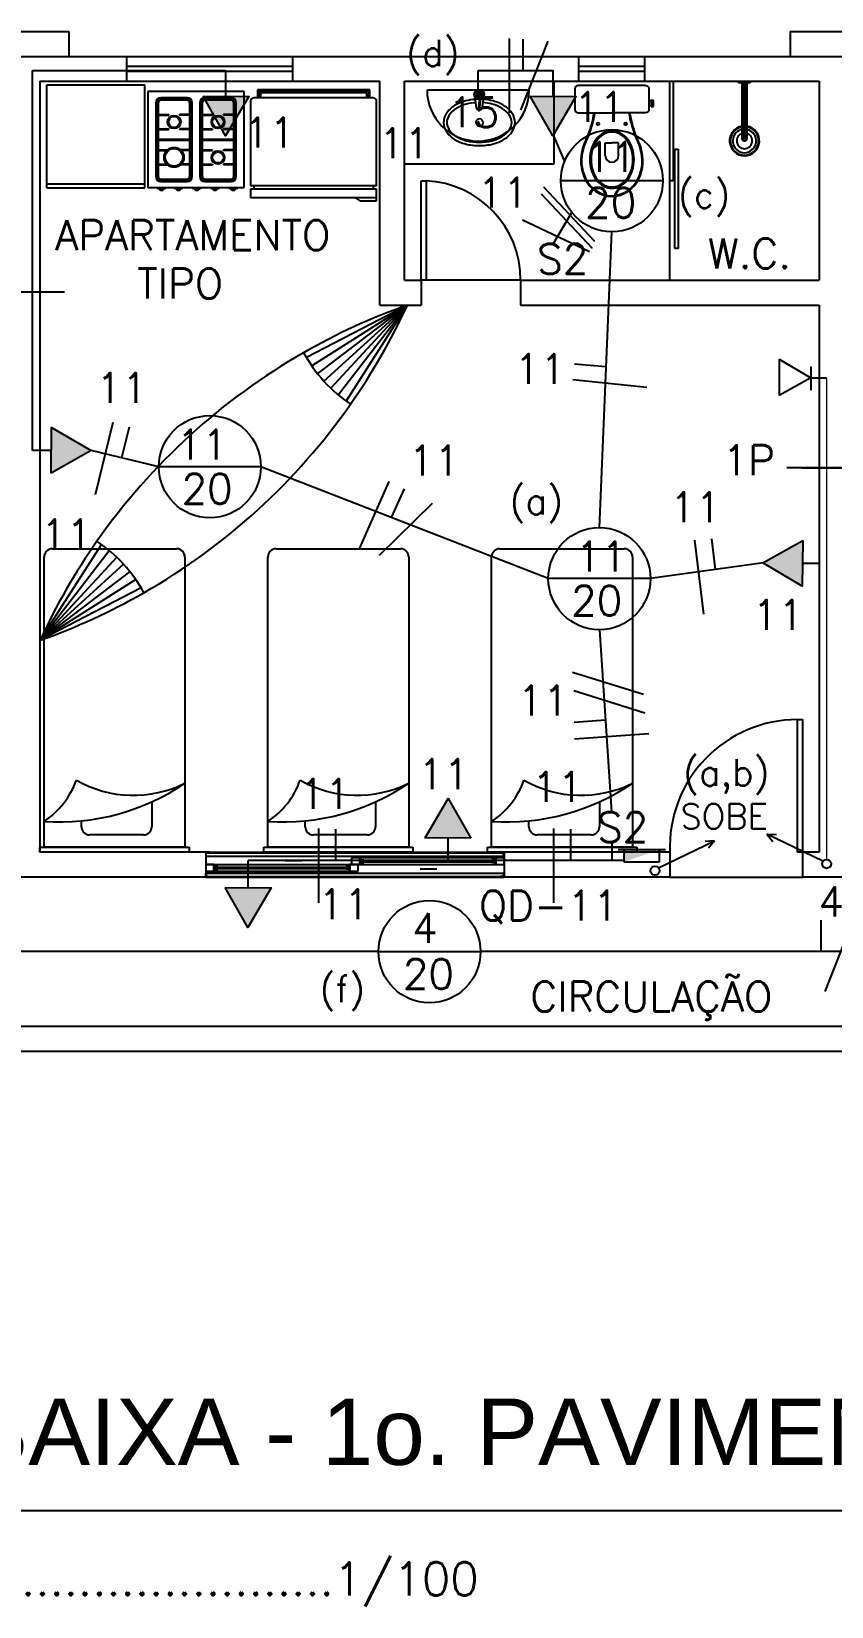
# Model space of a CAD drawing. Extents: x 1.6 to 100.8, y -3.3 to 55.9.
# Drawn here: x 44.71 to 49.53, y 25.5 to 35 of the extents above; entities that cross this region are included whole.
import ezdxf

# ---------------------------------------------------------------- set-up
doc = ezdxf.new("R2010")
doc.units = 0
doc.header["$MEASUREMENT"] = 0
doc.linetypes.add('HIDDEN', pattern=[0.375, 0.25, -0.125])
doc.layers.get('0').update_dxf_attribs({"linetype": 'CONTINUOUS'})
for name, color, linetype in [('2-MATERIAIS', 2, 'CONTINUOUS'), ('FIACAO', 6, 'CONTINUOUS'), ('QUADROS', 30, 'CONTINUOUS'), ('Texto', 2, 'CONTINUOUS'), ('Tub_Eletr_parede', 3, 'CONTINUOUS'), ('Tub_Tel_piso', 230, 'HIDDEN')]:
    doc.layers.add(name, color=color, linetype=linetype)
doc.styles.add('ARIAL', font='arial.ttf')
doc.styles.add('ROMANS', font='romans.shx')
doc.styles.add('TXT_TEXTO', font='ROMANS.shx')

# ---------------------------------------------------------------- blocks, each defined once
blk = doc.blocks.new('QF')
at = {"layer": 'QUADROS'}
for p, q in [((-0.05, -0.15), (-0.05, 0.15)), ((-0.05, 0.15), (0.05, 0.15)), ((0.05, 0.2), (0.05, -0.2)), ((0.05, -0.15), (-0.05, -0.15))]:
    blk.add_line(p, q, dxfattribs=at)
blk.add_solid([(-0.05, -0.15), (0.05, 0.15), (0.05, -0.15)], dxfattribs=at)

msp = doc.modelspace()

# ---------------------------------------------------------------- linework, layer by layer
at = {"color": 8}
for p, q in [((44.4331, 35.0042), (44.9331, 35.0042)), ((44.9331, 35.0042), (44.9331, 34.8542)), ((49.2831, 35.0042), (49.7831, 35.0042)), ((49.2831, 35.0042), (49.2831, 34.8542)), ((44.0831, 34.8542), (45.2831, 34.8542)), ((45.2831, 34.8542), (46.2831, 34.8542)), ((45.2831, 34.7042), (45.2831, 34.8542)), ((45.2831, 34.7942), (46.2831, 34.7942)), ((46.2831, 34.8542), (48.0081, 34.8542)), ((46.2831, 34.7042), (46.2831, 34.8542)), ((48.0081, 34.8542), (48.4081, 34.8542)), ((48.0081, 34.7042), (48.0081, 34.8542)), ((48.0081, 34.7942), (48.4081, 34.7942)), ((48.4081, 34.8542), (50.6581, 34.8542)), ((48.4081, 34.7042), (48.4081, 34.8542)), ((44.7581, 34.7042), (44.7581, 30.0542)), ((44.7581, 34.7042), (45.2831, 34.7042)), ((44.8002, 34.0622), (44.8002, 34.6834)), ((44.8002, 34.6834), (45.3902, 34.6834)), ((45.2831, 34.7642), (46.2831, 34.7642)), ((45.2831, 34.7042), (46.2831, 34.7042)), ((45.3902, 34.0622), (45.3902, 34.6834)), ((46.2831, 34.7042), (46.8081, 34.7042)), ((46.8081, 33.3542), (46.8081, 34.7042)), ((46.9581, 34.7042), (48.0081, 34.7042)), ((46.9581, 33.5042), (46.9581, 34.7042)), ((46.9581, 34.2042), (46.9581, 34.7042)), ((46.9581, 34.7042), (47.8581, 34.7042)), ((47.8581, 34.7042), (47.8581, 34.2042)), ((47.9966, 34.6766), (47.9908, 34.6723)), ((48.0044, 34.678), (47.9966, 34.6766)), ((48.4118, 34.678), (48.0044, 34.678)), ((48.0044, 34.678), (48.0044, 34.678)), ((48.0081, 34.7642), (48.4081, 34.7642)), ((48.0081, 34.7042), (48.4081, 34.7042)), ((48.4081, 34.7042), (49.4581, 34.7042)), ((48.4118, 34.678), (48.4118, 34.678)), ((48.4118, 34.678), (48.4196, 34.6766)), ((48.4196, 34.6766), (48.4261, 34.6723)), ((48.5581, 33.5042), (48.5581, 34.7042)), ((48.5581, 34.1042), (48.5581, 34.7042)), ((48.5581, 34.7042), (48.5781, 34.7042)), ((48.5781, 34.7042), (48.5781, 34.1042)), ((48.9731, 34.6942), (48.9731, 34.7042)), ((48.9731, 34.7042), (49.0431, 34.7042)), ((49.0431, 34.6942), (48.9731, 34.6942)), ((48.9745, 34.6942), (48.9745, 34.7042)), ((48.9771, 34.6942), (48.9771, 34.7042)), ((48.9815, 34.6942), (48.9815, 34.7042)), ((48.9885, 34.6942), (48.9885, 34.7042)), ((48.9931, 34.6942), (48.9931, 34.3592)), ((48.9938, 34.6942), (48.9938, 34.3545)), ((48.9954, 34.6942), (48.9954, 34.3512)), ((48.9985, 34.6942), (48.9985, 34.3476)), ((48.9995, 34.6942), (48.9995, 34.7042)), ((49.0037, 34.6942), (49.0037, 34.3448)), ((49.0125, 34.6942), (49.0125, 34.3448)), ((49.0167, 34.6942), (49.0167, 34.7042)), ((49.0177, 34.6942), (49.0177, 34.3476)), ((49.0208, 34.6942), (49.0208, 34.3512)), ((49.0224, 34.6942), (49.0224, 34.3545)), ((49.0231, 34.6942), (49.0231, 34.3592)), ((49.0277, 34.6942), (49.0277, 34.7042)), ((49.0347, 34.6942), (49.0347, 34.7042)), ((49.0391, 34.6942), (49.0391, 34.7042)), ((49.0417, 34.6942), (49.0417, 34.7042)), ((49.0431, 34.7042), (49.0431, 34.6942)), ((49.4581, 34.7042), (49.4581, 33.5042)), ((45.4098, 34.6424, 0.4), (45.4098, 34.0624, 0.4)), ((45.9898, 34.6424, 0.4), (45.4098, 34.6424, 0.4)), ((45.6473, 34.6042, 0.4), (45.4873, 34.6042, 0.4)), ((45.6473, 34.5942, 0.4), (45.4873, 34.5942, 0.4)), ((45.6473, 34.5892, 0.4), (45.4873, 34.5892, 0.4)), ((45.9123, 34.6042, 0.4), (45.7523, 34.6042, 0.4)), ((45.9123, 34.5942, 0.4), (45.7523, 34.5942, 0.4)), ((45.9123, 34.5892, 0.4), (45.7523, 34.5892, 0.4)), ((45.9898, 34.0624, 0.4), (45.9898, 34.6424, 0.4)), ((46.0293, 34.5835), (46.0293, 34.0735)), ((46.7693, 34.6035), (46.0493, 34.6035)), ((46.7482, 34.6524, -0.1), (46.0704, 34.6524, -0.1)), ((46.0704, 34.6524, -0.1), (46.0704, 34.6035, -0.1)), ((46.7393, 34.6435, -0.1), (46.0793, 34.6435, -0.1)), ((46.0793, 34.6435, -0.1), (46.0793, 34.6035, -0.1)), ((46.7292, 34.6334, -0.1), (46.0894, 34.6334, -0.1)), ((46.0894, 34.6334, -0.1), (46.0894, 34.6035, -0.1)), ((46.7292, 34.6035, -0.1), (46.7292, 34.6334, -0.1)), ((46.7393, 34.6035, -0.1), (46.7393, 34.6435, -0.1)), ((46.7482, 34.6035, -0.1), (46.7482, 34.6524, -0.1)), ((46.7893, 34.0735), (46.7893, 34.5835)), ((47.3924, 34.5416), (47.384, 34.6062)), ((47.4334, 34.6081), (47.4237, 34.5415)), ((47.9865, 34.6658), (47.9851, 34.658)), ((47.9851, 34.658), (47.9851, 34.5341)), ((47.9908, 34.6723), (47.9865, 34.6658)), ((48.4261, 34.6723), (48.4304, 34.6658)), ((48.4304, 34.6658), (48.4318, 34.658)), ((48.4318, 34.658), (48.4318, 34.5341)), ((48.4447, 34.5857), (48.4318, 34.5857)), ((48.4597, 34.5885), (48.4447, 34.5885)), ((48.4447, 34.5885), (48.4447, 34.5857)), ((48.4447, 34.5857), (48.4447, 34.5556)), ((48.4597, 34.5706), (48.4597, 34.5885)), ((45.4573, 34.5742, 0.4), (45.4573, 34.1292, 0.4)), ((45.4673, 34.5742, 0.4), (45.4673, 34.1292, 0.4)), ((45.4723, 34.5742, 0.4), (45.4723, 34.1292, 0.4)), ((45.4723, 34.5042, 0.4), (45.535, 34.5042, 0.4)), ((45.4723, 34.4992, 0.4), (45.535, 34.4992, 0.4)), ((45.535, 34.4992, 0.4), (45.535, 34.5042, 0.4)), ((45.5997, 34.4992, 0.4), (45.5997, 34.5042, 0.4)), ((45.6623, 34.5042, 0.4), (45.5997, 34.5042, 0.4)), ((45.6623, 34.4992, 0.4), (45.5997, 34.4992, 0.4)), ((45.6623, 34.1292, 0.4), (45.6623, 34.5742, 0.4)), ((45.6673, 34.1292, 0.4), (45.6673, 34.5742, 0.4)), ((45.6773, 34.1292, 0.4), (45.6773, 34.5742, 0.4)), ((45.7223, 34.5742, 0.4), (45.7223, 34.1292, 0.4)), ((45.7323, 34.5742, 0.4), (45.7323, 34.1292, 0.4)), ((45.7373, 34.5742, 0.4), (45.7373, 34.1292, 0.4)), ((45.7373, 34.5042, 0.4), (45.8, 34.5042, 0.4)), ((45.7373, 34.4992, 0.4), (45.8, 34.4992, 0.4)), ((45.8, 34.4992, 0.4), (45.8, 34.5042, 0.4)), ((45.8647, 34.4992, 0.4), (45.8647, 34.5042, 0.4)), ((45.9273, 34.5042, 0.4), (45.8647, 34.5042, 0.4)), ((45.9273, 34.4992, 0.4), (45.8647, 34.4992, 0.4)), ((45.9273, 34.1292, 0.4), (45.9273, 34.5742, 0.4)), ((45.9323, 34.1292, 0.4), (45.9323, 34.5742, 0.4)), ((45.9423, 34.1292, 0.4), (45.9423, 34.5742, 0.4)), ((47.4158, 34.5342), (47.4004, 34.5342)), ((47.9851, 34.5341), (47.9851, 34.5341)), ((47.9851, 34.5341), (47.9865, 34.5263)), ((47.9865, 34.5263), (47.9908, 34.5198)), ((47.9908, 34.5198), (47.9966, 34.5155)), ((47.9966, 34.5155), (48.0044, 34.5141)), ((48.0044, 34.5141), (48.2085, 34.5141)), ((48.1061, 34.5134), (48.1063, 34.5141)), ((48.1061, 34.5134), (48.1061, 34.5134)), ((48.4118, 34.5141), (48.2085, 34.5141)), ((48.3108, 34.5134), (48.3106, 34.5141)), ((48.3108, 34.5134), (48.3108, 34.5134)), ((48.4196, 34.5155), (48.4118, 34.5141)), ((48.4261, 34.5198), (48.4196, 34.5155)), ((48.4304, 34.5263), (48.4261, 34.5198)), ((48.4318, 34.5341), (48.4304, 34.5263)), ((48.4447, 34.5556), (48.4318, 34.5556)), ((48.4318, 34.5341), (48.4318, 34.5341)), ((48.4447, 34.5527), (48.4447, 34.5556)), ((48.4447, 34.5527), (48.4597, 34.5527)), ((48.4597, 34.5527), (48.4597, 34.5706)), ((45.4723, 34.4177, 0.4), (45.535, 34.4177, 0.4)), ((45.4723, 34.4127, 0.4), (45.535, 34.4127, 0.4)), ((45.535, 34.4177, 0.4), (45.535, 34.4127, 0.4)), ((45.6623, 34.4177, 0.4), (45.5997, 34.4177, 0.4)), ((45.5997, 34.4177, 0.4), (45.5997, 34.4127, 0.4)), ((45.6623, 34.4127, 0.4), (45.5997, 34.4127, 0.4)), ((45.7373, 34.4177, 0.4), (45.8, 34.4177, 0.4)), ((45.7373, 34.4127, 0.4), (45.8, 34.4127, 0.4)), ((45.8, 34.4177, 0.4), (45.8, 34.4127, 0.4)), ((45.8647, 34.4177, 0.4), (45.8647, 34.4127, 0.4)), ((45.9273, 34.4177, 0.4), (45.8647, 34.4177, 0.4)), ((45.9273, 34.4127, 0.4), (45.8647, 34.4127, 0.4)), ((45.4723, 34.3542, 0.4), (45.6623, 34.3542, 0.4)), ((45.4723, 34.3492, 0.4), (45.6623, 34.3492, 0.4)), ((45.7373, 34.3542, 0.4), (45.9273, 34.3542, 0.4)), ((45.7373, 34.3492, 0.4), (45.9273, 34.3492, 0.4)), ((48.1677, 34.2557), (48.1677, 34.333)), ((48.1677, 34.333), (48.2085, 34.333)), ((48.2485, 34.333), (48.2077, 34.333)), ((48.2485, 34.2557), (48.2485, 34.333)), ((48.5881, 33.6954), (48.5881, 34.2954)), ((48.5881, 34.2954), (48.6081, 34.2954)), ((48.6081, 34.2954), (48.6081, 33.6954)), ((45.4723, 34.2906, 0.4), (45.535, 34.2906, 0.4)), ((45.4723, 34.2856, 0.4), (45.535, 34.2856, 0.4)), ((45.4723, 34.2042, 0.4), (45.535, 34.2042, 0.4)), ((45.4723, 34.1992, 0.4), (45.535, 34.1992, 0.4)), ((45.535, 34.2856, 0.4), (45.535, 34.2906, 0.4)), ((45.535, 34.2042, 0.4), (45.535, 34.1992, 0.4)), ((45.5997, 34.2856, 0.4), (45.5997, 34.2906, 0.4)), ((45.6623, 34.2906, 0.4), (45.5997, 34.2906, 0.4)), ((45.6623, 34.2856, 0.4), (45.5997, 34.2856, 0.4)), ((45.6623, 34.2042, 0.4), (45.5997, 34.2042, 0.4)), ((45.5997, 34.2042, 0.4), (45.5997, 34.1992, 0.4)), ((45.6623, 34.1992, 0.4), (45.5997, 34.1992, 0.4)), ((45.7373, 34.2906, 0.4), (45.8, 34.2906, 0.4)), ((45.7373, 34.2856, 0.4), (45.8, 34.2856, 0.4)), ((45.7373, 34.2042, 0.4), (45.8, 34.2042, 0.4)), ((45.7373, 34.1992, 0.4), (45.8, 34.1992, 0.4)), ((45.8, 34.2856, 0.4), (45.8, 34.2906, 0.4)), ((45.8, 34.2042, 0.4), (45.8, 34.1992, 0.4)), ((45.8647, 34.2856, 0.4), (45.8647, 34.2906, 0.4)), ((45.9273, 34.2906, 0.4), (45.8647, 34.2906, 0.4)), ((45.9273, 34.2856, 0.4), (45.8647, 34.2856, 0.4)), ((45.8647, 34.2042, 0.4), (45.8647, 34.1992, 0.4)), ((45.9273, 34.2042, 0.4), (45.8647, 34.2042, 0.4)), ((45.9273, 34.1992, 0.4), (45.8647, 34.1992, 0.4)), ((47.8581, 34.2042), (46.9581, 34.2042)), ((45.4873, 34.1142, 0.4), (45.6473, 34.1142, 0.4)), ((45.4873, 34.1092, 0.4), (45.6473, 34.1092, 0.4)), ((45.7523, 34.1142, 0.4), (45.9123, 34.1142, 0.4)), ((45.7523, 34.1092, 0.4), (45.9123, 34.1092, 0.4)), ((47.0581, 33.5042), (47.0581, 34.1042)), ((47.0581, 34.1042), (47.0881, 34.1042)), ((47.0881, 34.1042), (47.0881, 33.5042)), ((48.5781, 34.1042), (48.5581, 34.1042)), ((44.8002, 34.0859), (45.3902, 34.0859)), ((44.8002, 34.0622), (45.3902, 34.0622)), ((45.4098, 34.0624, 0.4), (45.9898, 34.0624, 0.4)), ((45.4646, 34.0583, 0.4), (45.5185, 34.0583, 0.4)), ((45.475, 34.0561, 0.4), (45.484, 34.0472, 0.4)), ((45.5081, 34.0561, 0.4), (45.475, 34.0561, 0.4)), ((45.484, 34.0472, 0.4), (45.4995, 34.0472, 0.4)), ((45.4873, 34.0992, 0.4), (45.6473, 34.0992, 0.4)), ((45.4995, 34.0472, 0.4), (45.5081, 34.0561, 0.4)), ((45.5674, 34.0583, 0.4), (45.6213, 34.0583, 0.4)), ((45.5778, 34.0561, 0.4), (45.5867, 34.0472, 0.4)), ((45.6109, 34.0561, 0.4), (45.5778, 34.0561, 0.4)), ((45.5867, 34.0472, 0.4), (45.6022, 34.0472, 0.4)), ((45.6022, 34.0472, 0.4), (45.6109, 34.0561, 0.4)), ((45.6774, 34.0583, 0.4), (45.7313, 34.0583, 0.4)), ((45.6878, 34.0561, 0.4), (45.6967, 34.0472, 0.4)), ((45.7209, 34.0561, 0.4), (45.6878, 34.0561, 0.4)), ((45.6967, 34.0472, 0.4), (45.7122, 34.0472, 0.4)), ((45.7122, 34.0472, 0.4), (45.7209, 34.0561, 0.4)), ((45.7523, 34.0992, 0.4), (45.9123, 34.0992, 0.4)), ((45.7874, 34.0583, 0.4), (45.8413, 34.0583, 0.4)), ((45.7978, 34.0561, 0.4), (45.8067, 34.0472, 0.4)), ((45.8309, 34.0561, 0.4), (45.7978, 34.0561, 0.4)), ((45.8067, 34.0472, 0.4), (45.8222, 34.0472, 0.4)), ((45.8222, 34.0472, 0.4), (45.8309, 34.0561, 0.4)), ((45.8974, 34.0583, 0.4), (45.9513, 34.0583, 0.4)), ((45.9078, 34.0561, 0.4), (45.9167, 34.0472, 0.4)), ((45.9409, 34.0561, 0.4), (45.9078, 34.0561, 0.4)), ((45.9167, 34.0472, 0.4), (45.9322, 34.0472, 0.4)), ((45.9322, 34.0472, 0.4), (45.9409, 34.0561, 0.4)), ((46.7893, 34.0735), (46.0293, 34.0735)), ((46.7893, 34.0535), (46.0293, 34.0535)), ((46.0293, 34.0535), (46.0293, 34.0035)), ((46.0493, 34.0735), (46.0493, 34.0535)), ((46.7693, 34.0735), (46.7693, 34.0535)), ((46.7893, 33.9835), (46.7893, 34.0535)), ((46.0293, 34.0035), (46.7893, 34.0035)), ((46.6893, 33.9835), (46.6593, 34.0035)), ((46.6893, 33.9835), (46.7893, 33.9835)), ((48.6081, 33.6954), (48.5881, 33.6954)), ((46.9581, 33.5042), (47.0581, 33.5042)), ((47.6581, 33.5042), (47.0581, 33.5042)), ((47.0581, 33.5042), (47.0581, 33.3542)), ((47.0881, 33.5042), (47.0581, 33.5042)), ((47.6581, 33.5042), (49.4581, 33.5042)), ((47.6581, 33.5042), (47.6581, 33.3542)), ((46.9754, 33.3542), (46.3656, 33.0384)), ((46.9754, 33.3542), (46.3982, 32.9883)), ((46.4332, 32.94), (46.9754, 33.3542)), ((46.4718, 32.8947), (46.9754, 33.3542)), ((46.9754, 33.3542), (46.5137, 32.8526)), ((46.5577, 32.8124), (46.9754, 33.3542)), ((46.6049, 32.7755), (46.9754, 33.3542)), ((46.8081, 33.3542), (47.0581, 33.3542)), ((47.6581, 33.3542), (49.4581, 33.3542)), ((49.4581, 33.3542), (49.4581, 30.0542)), ((44.7591, 31.3322), (45.1293, 31.9106)), ((44.7591, 31.3322), (45.1763, 31.8735)), ((45.2212, 31.8343), (44.7591, 31.3322)), ((44.7831, 30.0842), (44.7831, 31.8342)), ((44.8331, 31.8842), (45.5831, 31.8842)), ((45.6331, 31.8342), (45.6331, 30.0842)), ((46.1331, 30.0842), (46.1331, 31.8342)), ((46.1831, 31.8842), (46.9331, 31.8842)), ((46.9831, 31.8342), (46.9831, 30.0842)), ((47.4831, 30.0842), (47.4831, 31.8342)), ((47.5331, 31.8842), (48.2831, 31.8842)), ((48.3331, 31.8342), (48.3331, 30.0842)), ((45.2627, 31.7917), (44.7591, 31.3322)), ((44.7591, 31.3322), (45.3008, 31.746)), ((45.3369, 31.6985), (44.7591, 31.3322)), ((45.3693, 31.6482), (44.7591, 31.3322)), ((49.3281, 30.0542), (49.3281, 30.8542)), ((49.3281, 30.8542), (49.3581, 30.8542)), ((49.3581, 30.8542), (49.3581, 30.0542)), ((45.4331, 30.3512), (45.4331, 30.2081)), ((46.7831, 30.3512), (46.7831, 30.2081)), ((48.1331, 30.3512), (48.1331, 30.2081)), ((45.0083, 30.2081), (45.0083, 30.2435)), ((46.3583, 30.2081), (46.3583, 30.2435)), ((47.7083, 30.2081), (47.7083, 30.2435)), ((45.3831, 30.1581), (45.0583, 30.1581)), ((46.7331, 30.1581), (46.4083, 30.1581)), ((48.0831, 30.1581), (47.7583, 30.1581)), ((44.7581, 30.0542), (44.7581, 30.0842)), ((44.7581, 30.0842), (45.6581, 30.0842)), ((45.7581, 30.0542), (44.7581, 30.0542)), ((45.6581, 30.0542), (44.7581, 30.0542)), ((45.6331, 30.0842), (44.7831, 30.0842)), ((45.6581, 30.0842), (45.6581, 30.0542)), ((45.7581, 30.0542), (45.7581, 29.9042)), ((45.7581, 30.0542), (47.5551, 30.0542)), ((45.7811, 30.0542), (45.7581, 30.0542)), ((45.7581, 30.0542), (45.7581, 30.0312)), ((45.7581, 30.0312), (45.7611, 30.0312)), ((45.7611, 30.0512), (47.5551, 30.0512)), ((45.7611, 30.0312), (45.7611, 30.0512)), ((45.7611, 30.0512), (45.7811, 30.0512)), ((45.7611, 30.0312), (47.5551, 30.0312)), ((45.7811, 30.0512), (45.7811, 30.0542)), ((46.1081, 30.0542), (46.1081, 30.0842)), ((46.1081, 30.0842), (47.0081, 30.0842)), ((47.0081, 30.0542), (46.1081, 30.0542)), ((46.9831, 30.0842), (46.1331, 30.0842)), ((47.5581, 30.0192), (46.6381, 30.0192)), ((46.6881, 30.0192), (46.6381, 30.0192)), ((46.6381, 30.0192), (46.6381, 29.9792)), ((46.6881, 30.0192), (46.6911, 30.0192)), ((46.6881, 30.0042), (46.6881, 30.0192)), ((46.6881, 29.9792), (46.6881, 30.0192)), ((46.6911, 30.0192), (46.6911, 30.0072)), ((47.0081, 30.0842), (47.0081, 30.0542)), ((47.4581, 30.0542), (47.4581, 30.0842)), ((47.4581, 30.0842), (48.3581, 30.0842)), ((48.3581, 30.0542), (47.4581, 30.0542)), ((48.3331, 30.0842), (47.4831, 30.0842)), ((47.5081, 30.0192), (47.5051, 30.0192)), ((47.5051, 30.0192), (47.5051, 30.0072)), ((47.5081, 30.0042), (47.5081, 30.0192)), ((47.5581, 30.0192), (47.5081, 30.0192)), ((47.5081, 30.0192), (47.5081, 29.9792)), ((47.5351, 30.0512), (47.5351, 30.0542)), ((47.5351, 30.0542), (47.5581, 30.0542)), ((47.5551, 30.0512), (47.5351, 30.0512)), ((47.5551, 30.0312), (47.5551, 30.0512)), ((47.5581, 30.0312), (47.5551, 30.0312)), ((48.5581, 30.0542), (47.5581, 30.0542)), ((47.5581, 30.0542), (47.5581, 29.9042)), ((47.5581, 30.0542), (47.5581, 30.0312)), ((47.5581, 29.9792), (47.5581, 30.0192)), ((48.3581, 30.0842), (48.3581, 30.0542)), ((48.5581, 30.0542), (48.5581, 29.9042)), ((49.3581, 30.0542), (49.3281, 30.0542)), ((49.4581, 30.0542), (49.3581, 30.0542)), ((49.4581, 30.0542), (49.3581, 30.0542)), ((49.3581, 30.0542), (49.3581, 29.9042)), ((45.7581, 29.9792), (47.5581, 29.9792)), ((45.8081, 29.9792), (45.7581, 29.9792)), ((45.7581, 29.9792), (45.7581, 29.9392)), ((45.7581, 29.9392), (46.6781, 29.9392)), ((45.7581, 29.9392), (45.8081, 29.9392)), ((45.7581, 29.9272), (45.7611, 29.9272)), ((45.7581, 29.9042), (45.7581, 29.9272)), ((45.7611, 29.9272), (47.5551, 29.9272)), ((45.7611, 29.9272), (45.7611, 29.9072)), ((45.8081, 29.9792), (45.8111, 29.9792)), ((45.8081, 29.9642), (45.8081, 29.9792)), ((45.8081, 29.9392), (45.8081, 29.9792)), ((45.8081, 29.9542), (45.8081, 29.9642)), ((45.8081, 29.9642), (46.6281, 29.9642)), ((45.8311, 29.9642), (45.8081, 29.9642)), ((46.6281, 29.9542), (45.8081, 29.9542)), ((45.8311, 29.9542), (45.8081, 29.9542)), ((45.8081, 29.9542), (45.8081, 29.9392)), ((45.8081, 29.9392), (45.8111, 29.9392)), ((45.8111, 29.9792), (45.8111, 29.9672)), ((45.8111, 29.9672), (45.8311, 29.9672)), ((45.8111, 29.9392), (45.8111, 29.9512)), ((45.8111, 29.9512), (45.8311, 29.9512)), ((45.8311, 29.9672), (45.8311, 29.9642)), ((45.8311, 29.9512), (45.8311, 29.9542)), ((46.2385, 30.005), (46.2885, 30.005)), ((46.2885, 30.005), (46.3385, 30.005)), ((46.6251, 29.9672), (46.6051, 29.9672)), ((46.6051, 29.9672), (46.6051, 29.9642)), ((46.6051, 29.9642), (46.6281, 29.9642)), ((46.6051, 29.9512), (46.6051, 29.9542)), ((46.6051, 29.9542), (46.6281, 29.9542)), ((46.6251, 29.9512), (46.6051, 29.9512)), ((46.6281, 29.9792), (46.6251, 29.9792)), ((46.6251, 29.9792), (46.6251, 29.9672)), ((46.6251, 29.9392), (46.6251, 29.9512)), ((46.6281, 29.9392), (46.6251, 29.9392)), ((46.6281, 29.9642), (46.6281, 29.9792)), ((46.6781, 29.9792), (46.6281, 29.9792)), ((46.6281, 29.9792), (46.6281, 29.9392)), ((46.6281, 29.9642), (46.6281, 29.9542)), ((46.6281, 29.9542), (46.6281, 29.9392)), ((46.6281, 29.9392), (46.6781, 29.9392)), ((46.6381, 29.9792), (46.6881, 29.9792)), ((46.6781, 29.9392), (46.6781, 29.9792)), ((46.7111, 30.0042), (46.6881, 30.0042)), ((46.6881, 29.9942), (46.6881, 30.0042)), ((46.6881, 30.0042), (47.5081, 30.0042)), ((46.7111, 29.9942), (46.6881, 29.9942)), ((46.6881, 29.9942), (46.6881, 29.9792)), ((47.5081, 29.9942), (46.6881, 29.9942)), ((46.6881, 29.9792), (46.6911, 29.9792)), ((46.6911, 30.0072), (46.7111, 30.0072)), ((46.6911, 29.9792), (46.6911, 29.9912)), ((46.6911, 29.9912), (46.7111, 29.9912)), ((46.7111, 30.0072), (46.7111, 30.0042)), ((46.7111, 29.9912), (46.7111, 29.9942)), ((47.1017, 29.9523), (47.0517, 29.9523)), ((47.1517, 29.9523), (47.1017, 29.9523)), ((47.5051, 30.0072), (47.4851, 30.0072)), ((47.4851, 30.0072), (47.4851, 30.0042)), ((47.4851, 30.0042), (47.5081, 30.0042)), ((47.4851, 29.9912), (47.4851, 29.9942)), ((47.4851, 29.9942), (47.5081, 29.9942)), ((47.5051, 29.9912), (47.4851, 29.9912)), ((47.5051, 29.9792), (47.5051, 29.9912)), ((47.5081, 29.9792), (47.5051, 29.9792)), ((47.5081, 30.0042), (47.5081, 29.9942)), ((47.5081, 29.9942), (47.5081, 29.9792)), ((47.5081, 29.9792), (47.5581, 29.9792)), ((47.5581, 29.9272), (47.5551, 29.9272)), ((47.5551, 29.9272), (47.5551, 29.9072)), ((47.5581, 29.9042), (47.5581, 29.9272)), ((45.7581, 29.9042), (43.6081, 29.9042)), ((45.7811, 29.9042), (45.7581, 29.9042)), ((45.7611, 29.9072), (47.5551, 29.9072)), ((45.7611, 29.9072), (45.7811, 29.9072)), ((45.7611, 29.9042), (47.5551, 29.9042)), ((45.7811, 29.9072), (45.7811, 29.9042)), ((47.5551, 29.9072), (47.5351, 29.9072)), ((47.5351, 29.9072), (47.5351, 29.9042)), ((47.5351, 29.9042), (47.5581, 29.9042)), ((48.5581, 29.9042), (47.5581, 29.9042)), ((48.5581, 29.9042), (49.3581, 29.9042)), ((49.7081, 29.9042), (49.3581, 29.9042)), ((29.4081, 29.0042), (55.8081, 29.0042)), ((29.2581, 28.8542), (55.6581, 28.8542))]:
    msp.add_line(p, q, dxfattribs=at)
at = {"color": 21}
msp.add_line((40.9113, 26.0829), (50.6361, 26.0829), dxfattribs=at)
at = {"color": 8}
for centre, radius in [((47.4081, 34.6242), 0.03), ((47.4081, 34.6242), 0.0261), ((47.4081, 34.6242), 0.0151), ((47.4081, 34.6242), 0.00444), ((45.5673, 34.4584, 0.4), 0.04), ((45.5673, 34.4584, 0.4), 0.033), ((45.8323, 34.4584, 0.4), 0.04), ((45.8323, 34.4584, 0.4), 0.033), ((48.124, 34.4472), 0.00752), ((48.2922, 34.4472), 0.00752), ((45.5673, 34.2449, 0.4), 0.06), ((45.5673, 34.2449, 0.4), 0.053), ((45.8323, 34.2449, 0.4), 0.04), ((45.8323, 34.2449, 0.4), 0.033)]:
    msp.add_circle(centre, radius, dxfattribs=at)
for centre, radius, start, end in [((45.4873, 34.5742, 0.4), 0.03, 90, 180), ((45.4873, 34.5742, 0.4), 0.02, 90, 180), ((45.4873, 34.5742, 0.4), 0.015, 90, 180), ((45.6473, 34.5742, 0.4), 0.03, 0, 90), ((45.6473, 34.5742, 0.4), 0.02, 0, 90), ((45.6473, 34.5742, 0.4), 0.015, 0, 90), ((45.7523, 34.5742, 0.4), 0.03, 90, 180), ((45.7523, 34.5742, 0.4), 0.02, 90, 180), ((45.7523, 34.5742, 0.4), 0.015, 90, 180), ((45.9123, 34.5742, 0.4), 0.03, 0, 90), ((45.9123, 34.5742, 0.4), 0.02, 360, 90), ((45.9123, 34.5742, 0.4), 0.015, 360, 90), ((46.0493, 34.5835), 0.02, 90, 180), ((46.7693, 34.5835), 0.02, 0, 90), ((47.3836, 34.3552), 0.2372, 104.24882, 121.51159), ((47.4109, 34.2458), 0.3499, 94.15409, 104.16286), ((47.382, 34.6392), 0.0151, 270, 30), ((47.382, 34.6091), 0.0151, 330, 90), ((47.4081, 34.6543), 0.0151, 210, 330), ((47.4081, 34.5941), 0.0151, 30, 150), ((47.4342, 34.6392), 0.0151, 150, 270), ((47.4342, 34.6091), 0.0151, 90, 210), ((47.4062, 34.2468), 0.3489, 75.83067, 85.84987), ((47.4333, 34.3552), 0.2372, 58.48841, 75.75118), ((47.2886, 34.4556), 0.0957, 145.95593, 180), ((47.3458, 34.4169), 0.1648, 121.51159, 145.95593), ((47.2886, 34.4556), 0.0757, 145.95593, 180), ((47.3458, 34.4169), 0.1448, 121.51159, 145.95593), ((47.3836, 34.3552), 0.2172, 104.24882, 121.51159), ((47.4085, 34.2575), 0.318, 93.66521, 104.24882), ((47.4004, 34.5422), 0.008, 184.12746, 270.03066), ((47.4158, 34.5422), 0.008, 270.03066, 354.76882), ((47.4035, 34.2337), 0.3423, 75.93128, 85.79519), ((47.4333, 34.3552), 0.2172, 58.48841, 75.75118), ((47.4711, 34.4169), 0.1448, 34.04407, 58.48841), ((47.4711, 34.4169), 0.1648, 34.04407, 58.48841), ((47.5283, 34.4556), 0.0757, 360, 34.04407), ((47.5283, 34.4556), 0.0957, 0, 34.04407), ((47.3501, 34.6445), 0.7626, 339.69088, 350.16298), ((47.3501, 34.6445), 0.7673, 339.69088, 350.16298), ((49.0668, 34.6445), 0.7673, 189.83702, 200.30912), ((49.0668, 34.6445), 0.7626, 189.83702, 200.30912), ((47.2886, 34.4556), 0.0957, 180, 214.04407), ((47.3458, 34.4942), 0.1648, 214.04407, 238.48841), ((47.2886, 34.4556), 0.0757, 180, 214.04407), ((47.3458, 34.4942), 0.1448, 214.04407, 238.48841), ((47.4101, 34.4551), 0.0218, 40.76603, 220.76603), ((47.4101, 34.4551), 0.0218, 220.76603, 40.76603), ((47.4711, 34.4942), 0.1448, 301.51159, 325.95593), ((47.4711, 34.4942), 0.1648, 301.51159, 325.95593), ((47.5283, 34.4556), 0.0757, 325.95593, 0), ((47.5283, 34.4556), 0.0957, 325.95593, 0), ((48.2268, 34.2686), 0.142, 118.37615, 142.51776), ((48.2085, 34.3026), 0.1034, 90, 118.37615), ((48.2085, 34.3012), 0.0966, 90, 118.37615), ((48.2085, 34.3026), 0.1034, 61.62385, 90), ((48.2085, 34.3012), 0.0966, 61.62385, 90), ((48.1901, 34.2686), 0.142, 37.48224, 61.62385), ((49.0081, 34.3442), 0.09, 99.59407, 80.40593), ((49.0081, 34.3442), 0.0854, 100.80692, 79.19308), ((49.0081, 34.3442), 0.0709, 102.20911, 77.79089), ((49.0081, 34.3442), 0.0469, 108.64821, 71.35179), ((47.3836, 34.5559), 0.2372, 238.48841, 255.75118), ((47.3836, 34.5559), 0.2172, 238.48841, 255.75118), ((47.4085, 34.6536), 0.338, 255.75118, 270), ((47.4085, 34.6536), 0.318, 255.75118, 270), ((47.4085, 34.6536), 0.318, 270, 284.24882), ((47.4085, 34.6536), 0.338, 270, 284.24882), ((47.4333, 34.5559), 0.2172, 284.24882, 301.51159), ((47.4333, 34.5559), 0.2372, 284.24882, 301.51159), ((48.2759, 34.2249), 0.2549, 162.09039, 205.44583), ((48.2722, 34.2246), 0.2467, 161.86702, 205.76246), ((21.3958, 45.4166), 28.863, 337.3538, 337.51832), ((22.8339, 44.8179), 27.3099, 337.35144, 337.52574), ((48.3012, 34.232), 0.2261, 162.37842, 180), ((48.2993, 34.232), 0.2169, 162.37842, 180), ((48.2557, 34.2465), 0.1784, 142.51776, 162.37842), ((48.2547, 34.2462), 0.1702, 142.51776, 162.37842), ((48.2264, 34.2679), 0.1345, 118.37615, 142.51776), ((48.1905, 34.2679), 0.1345, 37.48224, 61.62385), ((48.1622, 34.2462), 0.1702, 17.62158, 37.48224), ((48.1612, 34.2465), 0.1784, 17.62158, 37.48224), ((48.1176, 34.232), 0.2169, 0, 17.62158), ((48.1157, 34.232), 0.2261, 360, 17.62158), ((73.583, 44.8179), 27.3099, 202.47426, 202.64856), ((75.0211, 45.4166), 28.863, 202.48168, 202.6462), ((48.1447, 34.2246), 0.2467, 334.23754, 18.13298), ((48.141, 34.2249), 0.2549, 334.55417, 17.90961), ((49.0081, 34.3638), 0.0157, 197.12694, 342.87306), ((49.0081, 34.361), 0.0151, 186.75622, 353.24378), ((49.0081, 34.3745), 0.0215, 225.64197, 314.35803), ((49.0081, 34.3592), 0.015, 180, 0), ((48.3012, 34.232), 0.2261, 180, 197.62158), ((48.2993, 34.232), 0.2169, 180, 197.62158), ((48.2081, 34.2557), 0.0404, 180, 0), ((48.1176, 34.232), 0.2169, 342.37842, 360), ((48.1157, 34.232), 0.2261, 342.37842, 0), ((45.4873, 34.1292, 0.4), 0.03, 180, 270), ((45.4873, 34.1292, 0.4), 0.02, 180, 270), ((45.4873, 34.1292, 0.4), 0.015, 180, 270), ((45.6473, 34.1292, 0.4), 0.03, 270, 0), ((45.6473, 34.1292, 0.4), 0.02, 270, 360), ((45.6473, 34.1292, 0.4), 0.015, 270, 360), ((45.7523, 34.1292, 0.4), 0.03, 180, 270), ((45.7523, 34.1292, 0.4), 0.02, 180, 270), ((45.7523, 34.1292, 0.4), 0.015, 180, 270), ((45.9123, 34.1292, 0.4), 0.015, 270, 0), ((45.9123, 34.1292, 0.4), 0.02, 270, 0), ((45.9123, 34.1292, 0.4), 0.03, 270, 0), ((47.0573, 33.5042), 0.6008, 0, 87.0624), ((48.2168, 34.1979), 0.1898, 205.76246, 267.20811), ((48.2168, 34.1979), 0.1851, 205.76246, 267.20811), ((48.2557, 34.2176), 0.1784, 197.62158, 217.48224), ((48.2547, 34.2179), 0.1702, 197.62158, 217.48224), ((48.2268, 34.1955), 0.142, 217.48224, 241.62385), ((48.2264, 34.1962), 0.1345, 217.48224, 241.62385), ((48.2002, 34.1979), 0.1851, 272.79189, 334.23754), ((48.2002, 34.1979), 0.1898, 272.79189, 334.23754), ((48.1905, 34.1962), 0.1345, 298.37615, 322.51776), ((48.1901, 34.1955), 0.142, 298.37615, 322.51776), ((48.1622, 34.2179), 0.1702, 322.51776, 342.37842), ((48.1612, 34.2176), 0.1784, 322.51776, 342.37842), ((48.2085, 34.1615), 0.1034, 241.62385, 270), ((48.2085, 34.1629), 0.0966, 241.62385, 270), ((48.2085, 34.1629), 0.0966, 270, 298.37615), ((48.2085, 34.1615), 0.1034, 270, 298.37615), ((48.2622, 29.718), 3.8571, 109.48967, 119.74162), ((43.4722, 34.9684), 3.8571, 325.00847, 335.26043), ((48.2622, 29.718), 3.8571, 119.74162, 145.00847), ((47.1263, 33.4919), 0.886, 208.649, 236.10109), ((43.4722, 34.9684), 3.8571, 299.74162, 325.00847), ((48.2622, 29.718), 3.8571, 145.00847, 155.26043), ((44.6082, 31.1945), 0.886, 28.649, 56.10109), ((44.8331, 31.8342), 0.05, 90, 180), ((45.5831, 31.8342), 0.05, 0, 90), ((46.1831, 31.8342), 0.05, 90, 180), ((46.9331, 31.8342), 0.05, 0, 90), ((47.5331, 31.8342), 0.05, 90, 180), ((48.2831, 31.8342), 0.05, 0, 90), ((43.4722, 34.9684), 3.8571, 289.48967, 299.74162), ((49.3281, 30.0836), 0.7706, 90, 182.18938), ((44.5055, 30.6579), 0.502, 303.56918, 340.32601), ((44.8729, 31.591), 1.3543, 266.19577, 304.14544), ((45.3232, 31.092), 0.6947, 240.22476, 296.49122), ((45.8555, 30.6579), 0.502, 303.56918, 340.32601), ((46.2229, 31.591), 1.3543, 266.19577, 304.14544), ((46.6732, 31.092), 0.6947, 240.22476, 296.49122), ((47.2055, 30.6579), 0.502, 303.56918, 340.32601), ((47.5729, 31.591), 1.3543, 266.19577, 304.14544), ((48.0232, 31.092), 0.6947, 240.22476, 296.49122), ((45.3831, 30.3512), 0.05, 360, 7.60287), ((46.7331, 30.3512), 0.05, 360, 7.60287), ((48.0831, 30.3512), 0.05, 360, 7.60287), ((45.0583, 30.2081), 0.05, 180, 270), ((45.3831, 30.2081), 0.05, 270, 0), ((46.4083, 30.2081), 0.05, 180, 270), ((46.7331, 30.2081), 0.05, 270, 0), ((47.7583, 30.2081), 0.05, 180, 270), ((48.0831, 30.2081), 0.05, 270, 0)]:
    msp.add_arc(centre, radius, start, end, dxfattribs=at)
at = {"layer": '2-MATERIAIS', "color": 4}
for p, q in [((45.8805, 34.6129), (45.8805, 34.7129)), ((47.8535, 34.6129), (47.8535, 34.7129)), ((44.828, 32.4779), (44.728, 32.4779)), ((49.3582, 31.7972), (49.4582, 31.7972)), ((47.2197, 30.1402), (47.2197, 30.0402)), ((46.0144, 29.8393), (46.0144, 29.9393))]:
    msp.add_line(p, q, dxfattribs=at)
at = {"layer": '2-MATERIAIS', "linetype": 'Continuous'}
for p, q in [((47.0932, 34.6517), (47.7094, 34.6517)), ((48.5162, 34.1042), (47.9, 34.1042)), ((46.0912, 32.3792), (45.475, 32.3792)), ((48.4412, 31.7042), (47.825, 31.7042)), ((46.8, 29.4542), (47.4162, 29.4542))]:
    msp.add_line(p, q, dxfattribs=at)
at = {"layer": '2-MATERIAIS', "color": 21}
for p, q in [((49.2178, 33.0278), (49.4079, 32.9161)), ((49.2178, 33.0278), (49.2178, 32.8083)), ((49.4079, 32.9833), (49.4079, 32.8404)), ((49.4079, 32.9161), (49.2178, 32.8083)), ((49.4079, 32.9161), (49.5033, 32.9161))]:
    msp.add_line(p, q, dxfattribs=at)
at = {"layer": '2-MATERIAIS', "color": 4}
for points in [[(45.7427, 34.614), (46.0183, 34.6118), (45.8786, 34.3742)], [(47.7156, 34.614), (47.9913, 34.6118), (47.8516, 34.3742)], [(44.827, 32.3401), (44.8291, 32.6158), (45.0668, 32.4761)], [(49.3593, 31.935), (49.3571, 31.6594), (49.1195, 31.799)], [(47.3575, 30.1391), (47.0818, 30.1413), (47.2215, 30.3789)], [(45.8766, 29.8404), (46.1522, 29.8383), (46.0125, 29.6006)]]:
    msp.add_lwpolyline(points, close=True, dxfattribs=at)
at = {"layer": '2-MATERIAIS', "linetype": 'Continuous'}
for centre in [(48.2081, 34.1042), (45.7831, 32.3792), (48.1331, 31.7042), (47.1081, 29.4542)]:
    msp.add_circle(centre, 0.3081, dxfattribs=at)
msp.add_arc((47.4013, 34.6517), 0.3081, 180, 0, dxfattribs=at)
at = {"layer": '2-MATERIAIS', "color": 4}
for points in [[(45.7427, 34.614), (45.8786, 34.3742), (46.0183, 34.6118)], [(47.7156, 34.614), (47.8516, 34.3742), (47.9913, 34.6118)], [(44.827, 32.3401), (45.0668, 32.4761), (44.8291, 32.6158)], [(49.3593, 31.935), (49.1195, 31.799), (49.3571, 31.6594)], [(47.3575, 30.1391), (47.2215, 30.3789), (47.0818, 30.1413)], [(45.8766, 29.8404), (46.0125, 29.6006), (46.1522, 29.8383)]]:
    msp.add_solid(points, dxfattribs=at)
at = {"layer": 'FIACAO'}
for p, q in [((47.5878, 34.9617), (47.5878, 34.5133)), ((47.8222, 34.9457), (47.6571, 34.5288)), ((47.6718, 34.9581), (47.6718, 34.7685)), ((47.7824, 34.0248), (48.0896, 33.6981)), ((47.7963, 34.0669), (48.1035, 33.7402)), ((47.6683, 33.868), (48.0742, 33.6774)), ((44.4588, 33.4341), (44.9072, 33.4341)), ((47.9837, 33.0004), (48.1726, 32.9846)), ((48.4195, 32.8573), (47.9734, 32.9031)), ((45.1976, 32.6462), (45.0917, 32.2105)), ((45.2958, 32.6186), (45.2506, 32.4324)), ((49.7126, 32.3727), (49.2642, 32.3727)), ((49.3536, 32.3727), (49.802, 32.3727)), ((46.8626, 32.2909), (46.6813, 31.8808)), ((46.9544, 32.2464), (46.8777, 32.073)), ((47.1234, 32.1581), (46.8038, 31.8435)), ((48.7073, 31.9357), (48.7619, 31.4906)), ((48.809, 31.9445), (48.8317, 31.7588)), ((47.9704, 31.1408), (48.3982, 31.0063)), ((47.9785, 31.0297), (48.4062, 30.8952)), ((47.9799, 30.839), (48.169, 30.8527)), ((47.9836, 30.7371), (48.4309, 30.7695)), ((46.439, 30.1974), (46.439, 29.749)), ((46.5409, 30.1938), (46.5409, 30.0042)), ((47.8568, 30.1974), (47.8568, 29.749)), ((47.9587, 30.1938), (47.9587, 30.0042)), ((49.4679, 29.6437), (49.4679, 29.4542)), ((49.6582, 29.6314), (49.4931, 29.2145))]:
    msp.add_line(p, q, dxfattribs=at)
at = {"layer": 'Texto', "color": 4}
for p, q in [((48.4894, 29.9591), (48.8279, 30.122)), ((48.8279, 30.122), (48.7707, 30.1194)), ((48.8279, 30.122), (48.7912, 30.0781)), ((49.4818, 29.9998), (49.1433, 30.1628)), ((49.1433, 30.1628), (49.2005, 30.1602)), ((49.1433, 30.1628), (49.18, 30.1188))]:
    msp.add_line(p, q, dxfattribs=at)
for centre in [(48.4682, 29.9425), (49.5033, 29.9837)]:
    msp.add_circle(centre, 0.0269, dxfattribs=at)
at = {"layer": 'Tub_Eletr_parede'}
for p, q in [((44.7142, 32.4779), (44.7142, 34.7685)), ((44.7142, 34.7685), (45.8805, 34.7685)), ((45.8805, 34.7129), (45.8805, 34.7685)), ((47.4013, 34.7685), (47.8535, 34.7685)), ((47.4013, 34.6517), (47.4013, 34.7685)), ((47.8535, 34.7129), (47.8535, 34.7685)), ((47.8553, 34.3742), (47.9223, 34.2192)), ((47.8518, 33.7197), (47.9669, 33.9125)), ((48.1331, 32.0123), (48.2081, 33.796)), ((44.728, 32.4779), (44.7142, 32.4779)), ((45.475, 32.3792), (45.0668, 32.4761)), ((47.825, 31.7042), (46.0912, 32.3792)), ((49.1239, 31.7996), (48.4412, 31.7042)), ((48.1331, 31.396), (48.2056, 30.2969)), ((48.2089, 30.1152), (48.2089, 30.0042)), ((47.2197, 30.0402), (47.2197, 30.0042)), ((48.2833, 30.0042), (46.0144, 30.0042)), ((46.0144, 29.9393), (46.0144, 30.0042)), ((46.8, 29.4542), (42.5662, 29.4542)), ((51.65, 29.4542), (47.4162, 29.4542))]:
    msp.add_line(p, q, dxfattribs=at)
at = {"layer": 'Tub_Tel_piso', "linetype": 'Continuous', "lineweight": 15, "ltscale": 0.6}
msp.add_line((49.5033, 32.9161), (49.5033, 30.0106), dxfattribs=at)

# ---------------------------------------------------------------- block references
at = {"layer": 'QUADROS', "xscale": -0.7168000000000013, "yscale": 0.7167999999999994, "zscale": 0.7168, "rotation": 270}
msp.add_blockref('QF', (48.3889, 30.0324), dxfattribs=at)

# ---------------------------------------------------------------- texts
at = {"color": 8, "linetype": 'Continuous', "ltscale": 0.5, "style": 'ROMANS'}
for s, p in [('APARTAMENTO', (44.8509, 33.6855)), ('TIPO', (45.3459, 33.394))]:
    msp.add_text(s, height=0.18, dxfattribs=at).set_placement(p)
at = {"color": 8, "style": 'ROMANS'}
for s, p in [('W.C.', (48.788, 33.5755)), ('CIRCULAÇÃO', (47.7174, 29.0933))]:
    msp.add_text(s, height=0.18, dxfattribs=at).set_placement(p)
at = {"color": 21}
for s, height, style, p in [('PLANTA BAIXA - 1o. PAVIMENTO', 0.4, 'ARIAL', (41.9874, 26.359)), ('ESCALA.........................1/100', 0.2, 'ROMANS', (43.4192, 25.5712))]:
    msp.add_text(s, height=height, dxfattribs=dict(at, style=style)).set_placement(p)
at = {"layer": 'Texto', "color": 4, "style": 'TXT_TEXTO'}
for s, height, p in [('(d)', 0.16, (46.9665, 34.7947)), ('(c)', 0.16, (48.6065, 33.939)), ('S2', 0.18, (47.7573, 33.5429)), ('(a)', 0.16, (47.5906, 32.0919)), ('(a,b)', 0.16, (48.6374, 30.4544)), ('S2', 0.18, (48.1188, 30.1156)), ('(f)', 0.16, (46.4445, 29.1502))]:
    msp.add_text(s, height=height, dxfattribs=at).set_placement(p)
at = {"layer": 'Texto', "style": 'TXT_TEXTO'}
for s, height, p in [('15', 0.18, (47.221, 34.4263)), ('11', 0.18, (47.978, 34.459)), ('11', 0.18, (45.9874, 34.3052)), ('11', 0.18, (46.8016, 34.241)), ('11', 0.18, (48.0483, 34.1573)), ('11', 0.18, (47.3968, 33.9425)), ('20', 0.18, (48.047, 33.8809)), ('11', 0.18, (47.6209, 32.8789)), ('11', 0.18, (45.0973, 32.765)), ('11', 0.18, (45.582, 32.4223)), ('1P', 0.18, (48.8753, 32.3283)), ('20', 0.18, (45.6125, 32.1559)), ('11', 0.18, (48.5577, 32.0447)), ('11', 0.18, (44.7632, 31.8811)), ('11', 0.18, (47.9886, 31.7476)), ('20', 0.18, (47.9625, 31.4809)), ('11', 0.18, (49.0566, 31.396)), ('11', 0.18, (47.6383, 30.8789)), ('11', 0.18, (47.039, 30.4353)), ('11', 0.18, (46.3219, 30.3161)), ('11', 0.18, (47.7261, 30.358)), ('SOBE', 0.15, (48.6221, 30.1951)), ('11', 0.18, (46.4362, 29.6509)), ('4', 0.18, (49.4537, 29.6668)), ('4', 0.18, (47.0027, 29.5073)), ('20', 0.18, (46.9476, 29.2295))]:
    msp.add_text(s, height=height, dxfattribs=at).set_placement(p)
at = {"layer": 'Texto', "lineweight": 15, "style": 'TXT_TEXTO'}
msp.add_text('11', height=0.18, dxfattribs=at).set_placement((46.9817, 32.3268))
at = {"layer": 'Texto', "color": 30, "lineweight": 15, "style": 'TXT_TEXTO'}
msp.add_text('QD-11', height=0.18, dxfattribs=at).set_placement((47.4066, 29.6412))

doc.saveas('drawing.dxf')
